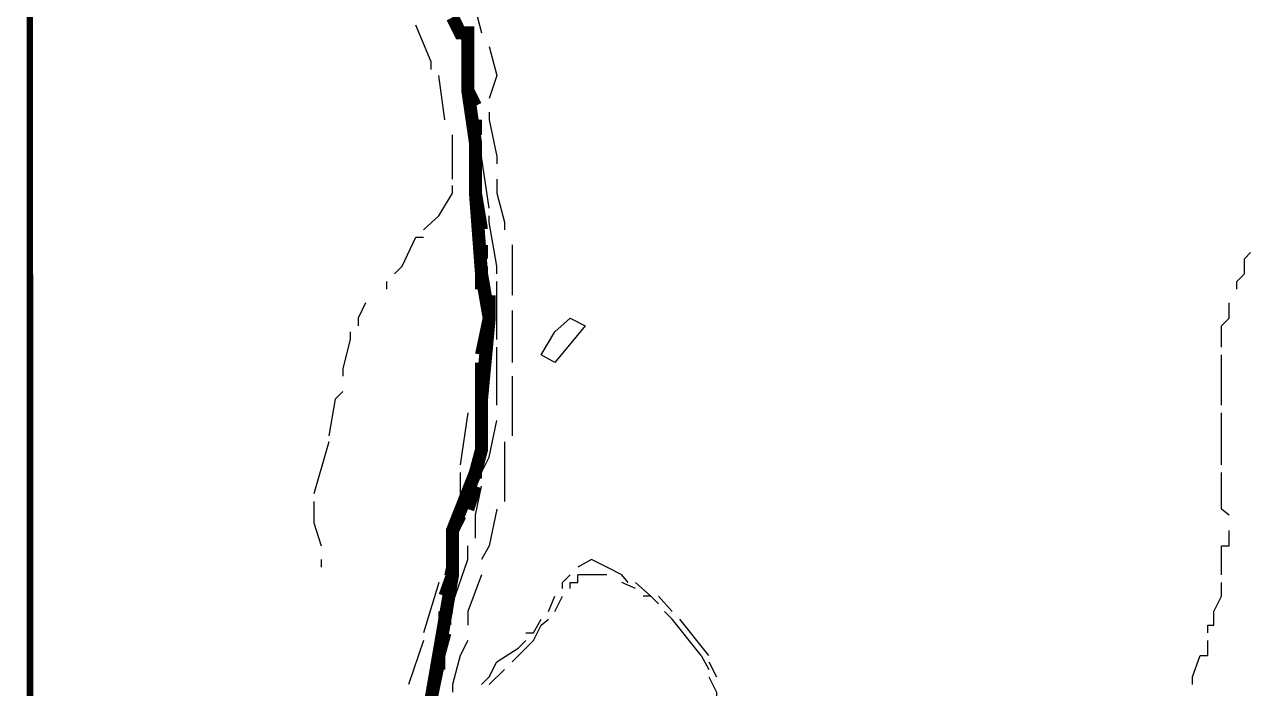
# Model space of a CAD drawing. Header units: millimetres. Extents: x -3588 to 75209, y -3737 to 38254.
# Drawn here: x 19122.8 to 19349.6, y 34455.4 to 34578.2 of the extents above; entities that cross this region are included whole.
import ezdxf

# ---------------------------------------------------------------- set-up
doc = ezdxf.new("R2010")
doc.units = ezdxf.units.MM
doc.layers.add('P', color=253, linetype='Continuous')

msp = doc.modelspace()

# ---------------------------------------------------------------- linework, layer by layer
at = {"layer": 'P'}
for points, const_width in [([(19125.312, 27423.91), (19123.411, 36422.535)], 1.2), ([(19202.003, 34579.474), (19203.411, 34576.641), (19204.835, 34576.641), (19204.835, 34565.919), (19206.244, 34556.316), (19206.244, 34547.002), (19207.364, 34532.055), (19208.788, 34523.861), (19207.364, 34508.897), (19207.364, 34499.583), (19206.244, 34495.342), (19202.003, 34484.62), (19202.003, 34476.442), (19200.594, 34468.248), (19198.05, 34453.573)], 2.417), ([(19202.003, 34579.474), (19203.411, 34576.641), (19204.835, 34576.641), (19204.835, 34565.919), (19206.244, 34556.316), (19206.244, 34547.002), (19207.364, 34532.055), (19208.788, 34523.861), (19207.364, 34508.897), (19207.364, 34499.583), (19206.244, 34495.342), (19202.003, 34484.62), (19202.003, 34476.442), (19200.594, 34468.248), (19198.05, 34453.573)], 1.2), ([(19203.411, 34576.641), (19204.835, 34576.641), (19204.835, 34575.521)], 2.417), ([(19204.835, 34572.704), (19204.835, 34565.919), (19206.244, 34563.102)], 2.417), ([(19206.244, 34560.557), (19206.244, 34557.741)], 2.417), ([(19206.244, 34555.196), (19206.244, 34552.38)], 2.417), ([(19206.244, 34550.955), (19206.244, 34547.002), (19207.364, 34540.233)], 2.417), ([(19207.364, 34537.416), (19207.364, 34534.871)], 2.417), ([(19207.364, 34533.463), (19207.364, 34532.055), (19207.364, 34529.222)], 2.417), ([(19208.788, 34528.102), (19208.788, 34523.861), (19207.364, 34517.091)], 2.417), ([(19207.364, 34515.667), (19207.364, 34511.73)], 2.417), ([(19207.364, 34510.306), (19207.364, 34508.897), (19207.364, 34506.353)], 2.417), ([(19207.364, 34504.945), (19207.364, 34499.583), (19206.244, 34495.342), (19206.244, 34494.222)], 2.417), ([(19206.244, 34492.814), (19204.835, 34488.573)], 2.417), ([(19203.411, 34487.452), (19202.003, 34484.62)], 2.417), ([(19202.003, 34483.212), (19202.003, 34476.442), (19200.594, 34472.489)], 2.417), ([(19200.594, 34469.656), (19200.594, 34468.248), (19200.594, 34467.128)], 2.417), ([(19200.594, 34465.703), (19199.458, 34461.478)], 2.417), ([(19199.458, 34460.342), (19198.05, 34453.573), (19198.05, 34449.332)], 2.417)]:
    msp.add_lwpolyline(points, dxfattribs=dict(at, const_width=const_width))
for points in [[(19203.411, 34586.243), (19206.244, 34580.882), (19207.364, 34576.641)], [(19198.05, 34569.872), (19198.05, 34571.28), (19195.233, 34578.066)], [(19204.835, 34568.751), (19204.835, 34572.704), (19202.003, 34579.474)], [(19208.788, 34574.113), (19210.197, 34568.751), (19208.788, 34564.51)], [(19200.594, 34560.557), (19199.458, 34568.751)], [(19206.244, 34556.316), (19206.244, 34560.557), (19204.835, 34567.327)], [(19208.788, 34561.966), (19208.788, 34560.557), (19210.197, 34553.788), (19210.197, 34552.38)], [(19202.003, 34549.547), (19202.003, 34555.196), (19202.003, 34557.741)], [(19208.788, 34544.186), (19207.364, 34553.788), (19206.244, 34555.196)], [(19196.641, 34540.233), (19199.458, 34542.777), (19202.003, 34547.002), (19202.003, 34548.427)], [(19210.197, 34549.547), (19210.197, 34547.002), (19211.605, 34541.641), (19211.605, 34540.233)], [(19210.197, 34532.055), (19210.197, 34533.463), (19208.788, 34541.641), (19208.788, 34542.777)], [(19191.28, 34532.055), (19192.688, 34533.463), (19195.233, 34538.824), (19196.641, 34538.824)], [(19213.013, 34537.416), (19213.013, 34533.463), (19213.013, 34528.102)], [(19347.108, 34530.631), (19348.517, 34532.055), (19348.517, 34533.463), (19348.517, 34534.871), (19349.637, 34535.992)], [(19189.872, 34529.222), (19189.872, 34530.631)], [(19210.197, 34519.908), (19210.197, 34526.678), (19210.197, 34530.631)], [(19347.108, 34529.222), (19347.108, 34530.631)], [(19185.919, 34526.678), (19184.511, 34523.861), (19184.511, 34522.453)], [(19213.013, 34525.269), (19213.013, 34523.861), (19213.013, 34515.667)], [(19344.276, 34518.5), (19344.276, 34519.908), (19344.276, 34521.316), (19344.276, 34522.453), (19345.684, 34523.861), (19345.684, 34525.269), (19345.684, 34526.678)], [(19220.919, 34521.316), (19223.736, 34523.861), (19226.568, 34522.453), (19220.919, 34515.667), (19218.374, 34517.091), (19220.919, 34521.316)], [(19183.086, 34521.316), (19183.086, 34519.908), (19181.678, 34514.547), (19181.678, 34513.138)], [(19210.197, 34507.777), (19210.197, 34513.138), (19210.197, 34518.5)], [(19344.276, 34507.777), (19344.276, 34510.306), (19344.276, 34511.73), (19344.276, 34513.138), (19344.276, 34514.547), (19344.276, 34515.667), (19344.276, 34517.091)], [(19206.244, 34514.547), (19206.244, 34507.777)], [(19213.013, 34513.138), (19213.013, 34508.897), (19213.013, 34502.128)], [(19181.678, 34510.306), (19180.27, 34508.897), (19179.133, 34502.128)], [(19204.835, 34506.353), (19203.411, 34496.767)], [(19207.364, 34495.342), (19208.788, 34498.175), (19210.197, 34504.945)], [(19344.276, 34499.583), (19344.276, 34500.992), (19344.276, 34502.128), (19344.276, 34503.536), (19344.276, 34504.945), (19344.276, 34506.353)], [(19179.133, 34500.992), (19176.317, 34491.405)], [(19211.605, 34500.992), (19211.605, 34491.405), (19211.605, 34489.981)], [(19344.276, 34496.767), (19344.276, 34498.175), (19344.276, 34499.583)], [(19203.411, 34495.342), (19203.411, 34489.981), (19202.003, 34486.028)], [(19345.684, 34487.452), (19344.276, 34488.573), (19344.276, 34489.981), (19344.276, 34491.405), (19344.276, 34492.814), (19344.276, 34495.342)], [(19206.244, 34483.212), (19206.244, 34487.452), (19207.364, 34492.814)], [(19176.317, 34489.981), (19176.317, 34486.028), (19177.725, 34481.803)], [(19210.197, 34488.573), (19208.788, 34481.803), (19207.364, 34479.259)], [(19202.003, 34484.62), (19202.003, 34483.212), (19200.594, 34476.442)], [(19344.276, 34476.442), (19344.276, 34477.85), (19344.276, 34479.259), (19344.276, 34480.667), (19344.276, 34481.803), (19345.684, 34481.803), (19345.684, 34483.212), (19345.684, 34484.62)], [(19202.003, 34471.081), (19204.835, 34479.259), (19204.835, 34481.803)], [(19177.725, 34479.259), (19177.725, 34477.85)], [(19234.474, 34475.018), (19233.338, 34476.442), (19230.521, 34477.85), (19227.689, 34479.259), (19225.16, 34477.85)], [(19207.364, 34476.442), (19204.835, 34469.656), (19204.835, 34467.128)], [(19222.327, 34473.897), (19222.327, 34475.018), (19223.736, 34476.442)], [(19223.736, 34473.897), (19223.736, 34475.018), (19225.16, 34475.018), (19225.16, 34476.442)], [(19230.521, 34476.442), (19229.113, 34476.442), (19227.689, 34476.442), (19226.568, 34476.442), (19225.16, 34476.442)], [(19199.458, 34475.018), (19196.641, 34465.703)], [(19235.883, 34473.897), (19233.338, 34475.018)], [(19238.699, 34472.489), (19235.883, 34475.018)], [(19341.731, 34465.703), (19341.731, 34467.128), (19342.867, 34467.128), (19342.867, 34468.248), (19342.867, 34469.656), (19344.276, 34472.489), (19344.276, 34473.897), (19344.276, 34475.018)], [(19219.783, 34469.656), (19220.919, 34472.489)], [(19220.919, 34469.656), (19222.327, 34472.489)], [(19240.107, 34471.081), (19238.699, 34472.489), (19237.291, 34472.489)], [(19242.652, 34469.656), (19240.107, 34472.489)], [(19200.594, 34458.934), (19200.594, 34462.887), (19202.003, 34469.656)], [(19248.013, 34461.478), (19242.652, 34468.248), (19241.244, 34469.656)], [(19213.013, 34460.342), (19216.966, 34464.295), (19218.374, 34467.128), (19219.783, 34468.248)], [(19215.558, 34465.703), (19216.966, 34465.703), (19218.374, 34468.248)], [(19249.438, 34461.478), (19244.06, 34468.248)], [(19196.641, 34464.295), (19193.825, 34456.117)], [(19204.835, 34464.295), (19203.411, 34461.478), (19202.003, 34456.117), (19202.003, 34454.693)], [(19207.364, 34456.117), (19208.788, 34457.526), (19210.197, 34460.342), (19214.149, 34462.887), (19215.558, 34464.295)], [(19338.914, 34456.117), (19338.914, 34457.526), (19340.323, 34461.478), (19341.731, 34461.478), (19341.731, 34464.295)], [(19248.013, 34461.478), (19249.438, 34458.934)], [(19249.438, 34460.342), (19250.846, 34457.526)], [(19198.05, 34446.803), (19198.05, 34450.756), (19199.458, 34457.526)], [(19208.788, 34456.117), (19211.605, 34458.934)], [(19249.438, 34457.526), (19250.846, 34454.693), (19250.846, 34453.573)]]:
    msp.add_lwpolyline(points, dxfattribs=at)

doc.saveas('drawing.dxf')
